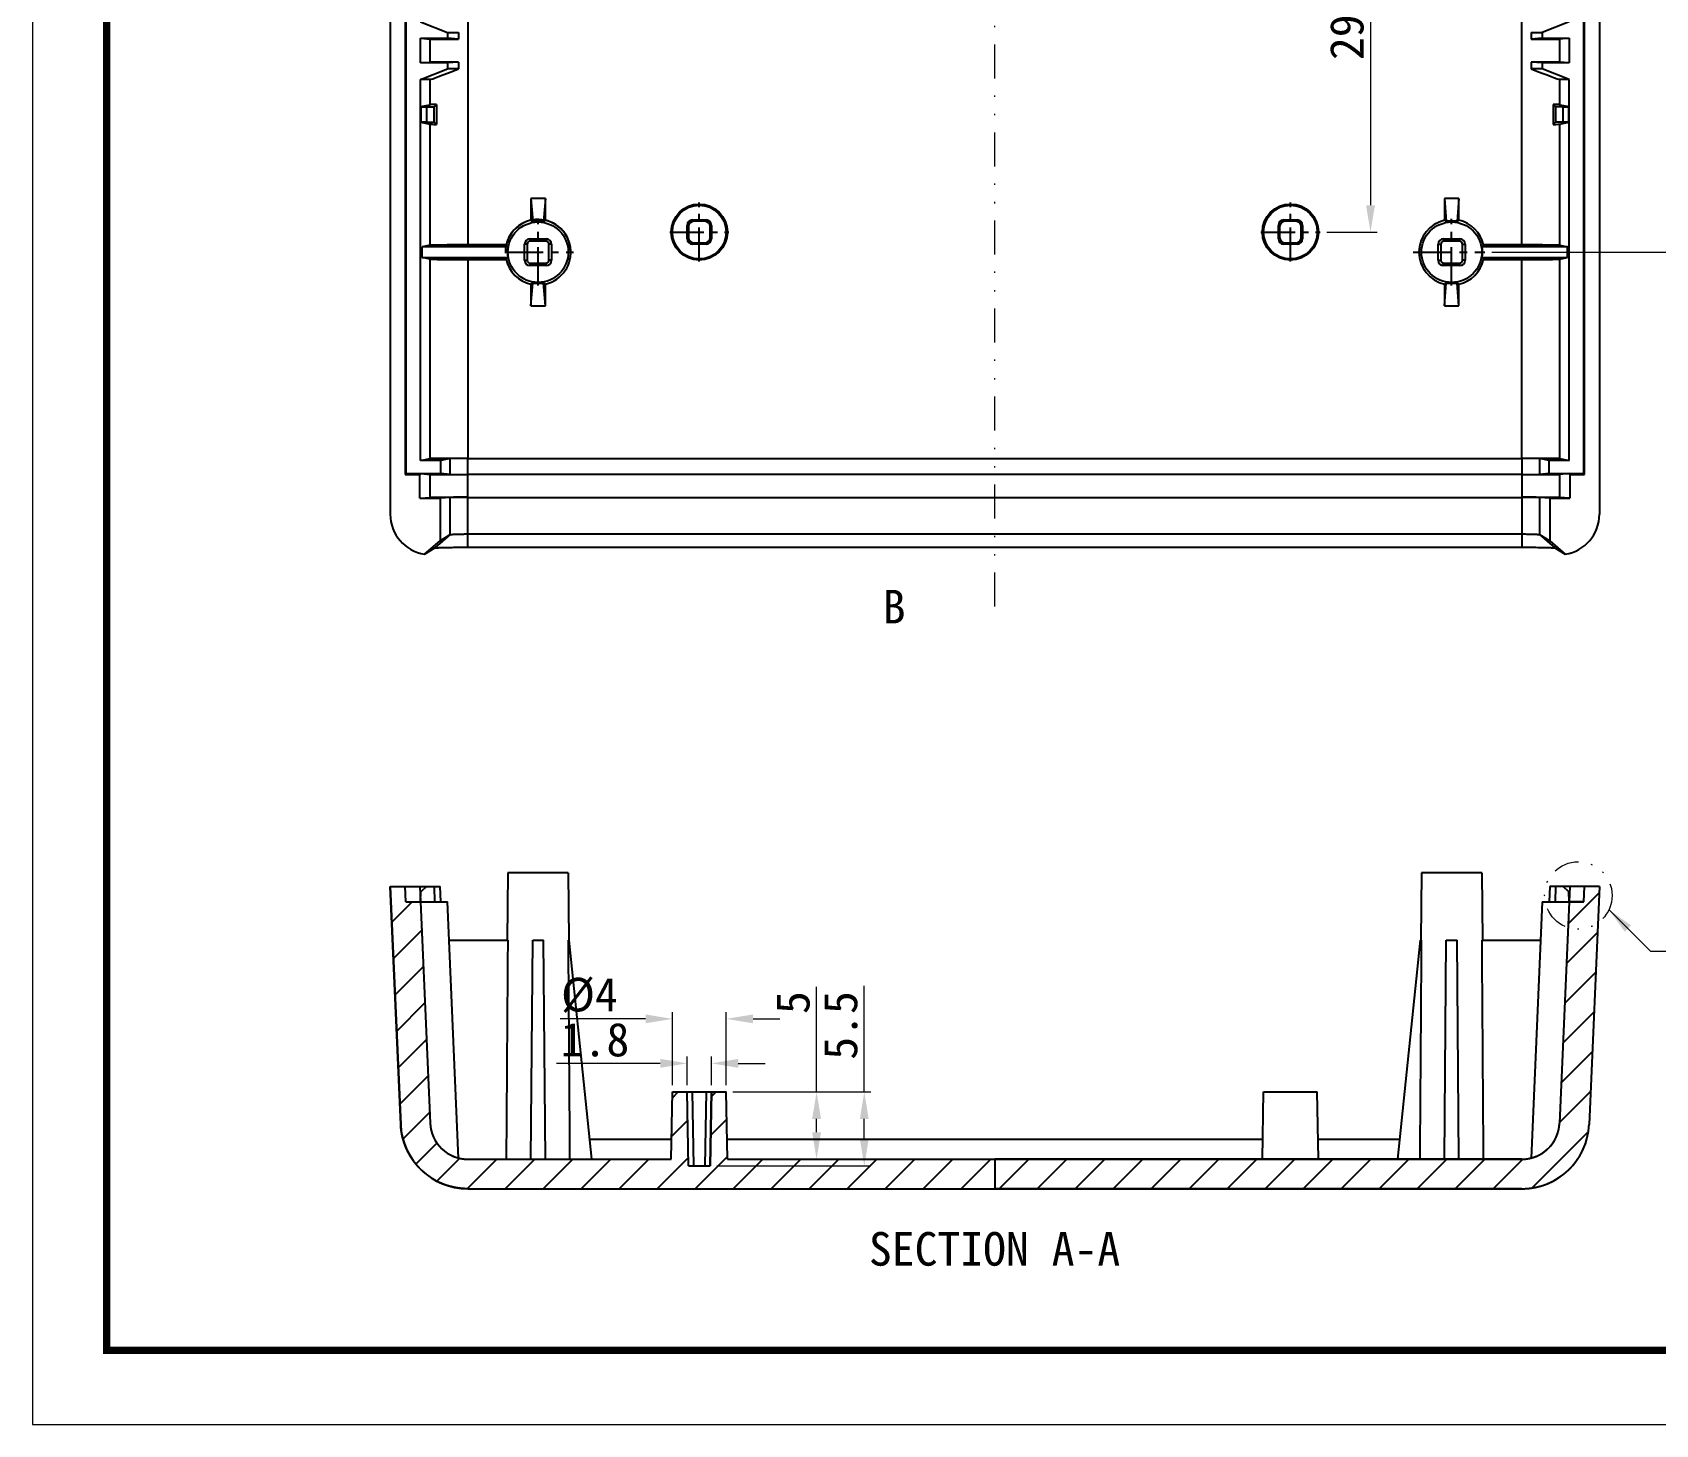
# Model space of a CAD drawing. Header units: millimetres. Extents: x 929 to 1798, y -260 to -38.
# Drawn here: x 929.5 to 1050.3, y -260.3 to -156.7 of the extents above; entities that cross this region are included whole.
import ezdxf
from ezdxf.enums import TextEntityAlignment as Align

# ---------------------------------------------------------------- set-up
doc = ezdxf.new("R2010")
doc.units = ezdxf.units.MM
doc.linetypes.add('CENTER', pattern=[50.8, 31.75, -6.35, 6.35, -6.35])
doc.linetypes.add('DIVIDE', pattern=[31.75, 12.7, -6.35, 0, -6.35, 0, -6.35])
for name, color, linetype, lineweight in [('dim', 82, 'Continuous', 9), ('from', 7, 'Continuous', 13), ('hatch', 56, 'Continuous', 9)]:
    doc.layers.add(name, color=color, linetype=linetype, lineweight=lineweight)
doc.styles.add('宋体', font='simsun.ttc')
doc.styles.add('样式 1', font='simkai.ttf')
doc.dimstyles.new('YanXiu', dxfattribs={"dimtxt": 2.5, "dimasz": 2.2, "dimexe": 0.65, "dimexo": 0.65, "dimgap": 0.5, "dimtad": 1, "dimdsep": 46, "dimtxsty": '宋体', "dimcen": 0, "dimclrd": 3, "dimclre": 3, "dimclrt": 3, "dimazin": 2, "dimtfac": 1, "dimtofl": 0, "dimtmove": 0, "dimatfit": 3, "dimfxl": 1, "dimlwd": 5, "dimlwe": 5, "dimarcsym": 0})

# ---------------------------------------------------------------- blocks, each defined once
blk = doc.blocks.new('*D58')
at = {"layer": 'Defpoints', "color": 0}
for p in [(1037.59, -83.08), (1037.59, -173.08), (1053.84, -173.08)]:
    blk.add_point(p, dxfattribs=at)
at = {"layer": 'dim', "color": 3, "lineweight": 5}
for p, q in [((1038.09, -83.08), (1054.34, -83.08)), ((1053.84, -85.08), (1053.84, -171.08)), ((1038.09, -173.08), (1054.34, -173.08))]:
    blk.add_line(p, q, dxfattribs=at)
at = {"layer": 'dim', "color": 3}
for points in [[(1053.5, -85.08), (1054.17, -85.08), (1053.84, -83.08)], [(1053.5, -171.08), (1054.17, -171.08), (1053.84, -173.08)]]:
    blk.add_solid(points, dxfattribs=at)
at = {"layer": 'dim', "color": 3, "insert": (1052.09, -128.08), "char_height": 2.5, "attachment_point": 5, "rotation": 90, "style": '宋体'}
blk.add_mtext('90', dxfattribs=at)
blk = doc.blocks.new('*D61')
at = {"layer": 'Defpoints', "color": 0}
for p in [(1025.31, -142.58), (1025.31, -171.58), (1029.07, -171.58)]:
    blk.add_point(p, dxfattribs=at)
at = {"layer": 'dim', "color": 3, "lineweight": 5}
for p, q in [((1025.81, -142.58), (1029.57, -142.58)), ((1029.07, -144.58), (1029.07, -169.58)), ((1025.81, -171.58), (1029.57, -171.58))]:
    blk.add_line(p, q, dxfattribs=at)
at = {"layer": 'dim', "color": 3}
for points in [[(1028.74, -144.58), (1029.4, -144.58), (1029.07, -142.58)], [(1028.74, -169.58), (1029.4, -169.58), (1029.07, -171.58)]]:
    blk.add_solid(points, dxfattribs=at)
at = {"layer": 'dim', "color": 3, "insert": (1027.32, -157.08), "char_height": 2.5, "attachment_point": 5, "rotation": 90, "style": '宋体'}
blk.add_mtext('29', dxfattribs=at)
blk = doc.blocks.new('*D62')
at = {"layer": 'Defpoints', "color": 0}
for p in [(981.11, -235.56), (981.2, -240.56), (987.84, -240.56)]:
    blk.add_point(p, dxfattribs=at)
at = {"layer": 'dim', "color": 3, "lineweight": 5}
for p, q in [((987.84, -235.56), (987.84, -227.74)), ((981.61, -235.56), (988.34, -235.56)), ((987.84, -238.56), (987.84, -237.56)), ((981.7, -240.56), (988.34, -240.56))]:
    blk.add_line(p, q, dxfattribs=at)
at = {"layer": 'dim', "color": 3}
for points in [[(987.51, -237.56), (988.17, -237.56), (987.84, -235.56)], [(987.51, -238.56), (988.17, -238.56), (987.84, -240.56)]]:
    blk.add_solid(points, dxfattribs=at)
at = {"layer": 'dim', "color": 3, "insert": (986.09, -228.91), "char_height": 2.5, "attachment_point": 5, "rotation": 90, "style": '宋体'}
blk.add_mtext('5', dxfattribs=at)
blk = doc.blocks.new('*D63')
at = {"layer": 'Defpoints', "color": 0}
for p in [(981.11, -235.56), (991.39, -235.56), (979.92, -241.06)]:
    blk.add_point(p, dxfattribs=at)
at = {"layer": 'dim', "color": 3, "lineweight": 5}
for p, q in [((991.39, -235.56), (991.39, -227.66)), ((981.61, -235.56), (991.89, -235.56)), ((991.39, -239.06), (991.39, -237.56)), ((980.42, -241.06), (991.89, -241.06))]:
    blk.add_line(p, q, dxfattribs=at)
at = {"layer": 'dim', "color": 3}
for points in [[(991.06, -237.56), (991.72, -237.56), (991.39, -235.56)], [(991.06, -239.06), (991.72, -239.06), (991.39, -241.06)]]:
    blk.add_solid(points, dxfattribs=at)
at = {"layer": 'dim', "color": 3, "insert": (989.64, -230.61), "char_height": 2.5, "attachment_point": 5, "rotation": 90, "style": '宋体'}
blk.add_mtext('5.5', dxfattribs=at)
blk = doc.blocks.new('*D64')
at = {"layer": 'Defpoints', "color": 0}
for p in [(977.11, -230.12), (977.11, -235.56), (981.11, -235.56)]:
    blk.add_point(p, dxfattribs=at)
at = {"layer": 'dim', "color": 3, "lineweight": 5}
for p, q in [((975.11, -230.12), (968.75, -230.12)), ((977.11, -235.06), (977.11, -229.62)), ((981.11, -235.06), (981.11, -229.62)), ((983.11, -230.12), (985.11, -230.12))]:
    blk.add_line(p, q, dxfattribs=at)
at = {"layer": 'dim', "color": 3}
for points in [[(975.11, -229.79), (975.11, -230.45), (977.11, -230.12)], [(983.11, -229.79), (983.11, -230.45), (981.11, -230.12)]]:
    blk.add_solid(points, dxfattribs=at)
at = {"layer": 'dim', "color": 3, "insert": (970.93, -228.37), "char_height": 2.5, "attachment_point": 5, "style": '宋体'}
blk.add_mtext('%%c4', dxfattribs=at)
blk = doc.blocks.new('*D65')
at = {"layer": 'Defpoints', "color": 0}
for p in [(978.21, -233.43), (978.21, -235.56), (980.01, -235.56)]:
    blk.add_point(p, dxfattribs=at)
at = {"layer": 'dim', "color": 3, "lineweight": 5}
for p, q in [((978.21, -235.06), (978.21, -232.93)), ((980.01, -235.06), (980.01, -232.93)), ((976.21, -233.43), (968.49, -233.43)), ((982.01, -233.43), (984.01, -233.43))]:
    blk.add_line(p, q, dxfattribs=at)
at = {"layer": 'dim', "color": 3}
for points in [[(976.21, -233.1), (976.21, -233.76), (978.21, -233.43)], [(982.01, -233.1), (982.01, -233.76), (980.01, -233.43)]]:
    blk.add_solid(points, dxfattribs=at)
at = {"layer": 'dim', "color": 3, "insert": (971.35, -231.68), "char_height": 2.5, "attachment_point": 5, "style": '宋体'}
blk.add_mtext('1.8', dxfattribs=at)

msp = doc.modelspace()

# ---------------------------------------------------------------- hatches: boundary and pattern name
at = {"linetype": 'Continuous'}
h = msp.add_hatch(dxfattribs=at)
h.set_pattern_fill('1', color=2, scale=2, angle=45, style=0, pattern_type=0)
h.set_pattern_definition([(45, (932.2092, -337.446), (-1.414214, 1.414214), [])])
edge = h.paths.add_edge_path()
edge.add_line((961.88, -242.759), (1001.111, -242.759))
edge.add_spline(control_points=[(961.88, -242.759), (959.052, -242.759), (957.008, -240.803), (956.885, -237.977)], knot_values=[0, 0, 0, 0, 1, 1, 1, 1], weights=[1, 0.8149093, 0.8149093, 1], degree=3, periodic=0)
edge.add_line((956.885, -237.977), (956.111, -220.259))
edge.add_line((956.111, -220.259), (957.214, -220.259))
edge.add_line((957.274, -221.409), (957.214, -220.259))
edge.add_line((957.274, -221.409), (958.364, -221.409))
edge.add_line((958.364, -221.409), (959.083, -237.881))
edge.add_spline(control_points=[(959.083, -237.881), (959.152, -239.463), (960.296, -240.559), (961.88, -240.559)], knot_values=[0, 0, 0, 0, 1, 1, 1, 1], weights=[1, 0.8149093, 0.8149093, 1], degree=3, periodic=0)
edge.add_line((961.88, -240.559), (977.024, -240.559))
edge.add_line((977.024, -240.559), (977.111, -235.559))
edge.add_line((977.111, -235.559), (978.211, -235.559))
edge.add_line((978.307, -241.059), (978.211, -235.559))
edge.add_line((978.307, -241.059), (979.915, -241.059))
edge.add_line((979.915, -241.059), (980.011, -235.559))
edge.add_line((980.011, -235.559), (981.111, -235.559))
edge.add_line((981.199, -240.559), (981.111, -235.559))
edge.add_line((981.199, -240.559), (1001.111, -240.559))
edge.add_line((1001.111, -240.559), (1001.111, -242.759))
edge = h.paths.add_edge_path()
edge.add_line((1001.111, -240.559), (1001.111, -242.759))
edge.add_line((1001.111, -240.559), (1001.111, -242.759))
edge = h.paths.add_edge_path()
edge.add_line((1040.343, -242.759), (1001.111, -242.759))
edge.add_line((1001.111, -240.559), (1001.111, -242.759))
edge.add_line((1040.343, -240.559), (1001.111, -240.559))
edge.add_spline(control_points=[(1040.343, -240.559), (1041.927, -240.559), (1043.071, -239.463), (1043.14, -237.881)], knot_values=[0, 0, 0, 0, 1, 1, 1, 1], weights=[1, 0.8149093, 0.8149093, 1], degree=3, periodic=0)
edge.add_line((1043.859, -221.409), (1043.14, -237.881))
edge.add_line((1044.949, -221.409), (1043.859, -221.409))
edge.add_line((1044.949, -221.409), (1045.009, -220.259))
edge.add_line((1046.111, -220.259), (1045.009, -220.259))
edge.add_line((1046.111, -220.259), (1045.338, -237.977))
edge.add_spline(control_points=[(1040.343, -242.759), (1043.171, -242.759), (1045.214, -240.803), (1045.338, -237.977)], knot_values=[0, 0, 0, 0, 1, 1, 1, 1], weights=[1, 0.8149093, 0.8149093, 1], degree=3, periodic=0)

# ---------------------------------------------------------------- linework, layer by layer
at = {"color": 7, "linetype": 'Continuous'}
for p, q in [((956.111, -63.573), (956.111, -192.578)), ((1046.111, -63.573), (1046.111, -192.578)), ((957.214, -66.538), (957.214, -189.613)), ((957.274, -66.599), (957.274, -189.553)), ((1044.949, -189.553), (1044.949, -66.599)), ((1045.009, -189.613), (1045.009, -66.538)), ((961.88, -83.618), (961.88, -172.533)), ((1040.343, -172.533), (1040.343, -83.618)), ((958.364, -155.926), (960.366, -156.726)), ((960.366, -156.726), (961.198, -156.726)), ((960.366, -156.726), (960.366, -157.159)), ((961.198, -156.726), (961.198, -157.225)), ((1041.025, -156.726), (1041.025, -157.225)), ((1041.025, -156.726), (1041.857, -156.726)), ((1043.859, -155.926), (1041.857, -156.726)), ((1041.857, -156.726), (1041.857, -157.159)), ((958.364, -157.159), (960.366, -157.159)), ((958.364, -157.159), (959.083, -157.216)), ((958.364, -158.992), (958.364, -157.159)), ((959.083, -158.935), (959.083, -157.216)), ((961.198, -157.225), (960.366, -157.159)), ((1041.857, -157.159), (1041.025, -157.225)), ((1041.857, -157.159), (1043.859, -157.159)), ((1043.859, -157.159), (1043.14, -157.216)), ((1043.14, -157.216), (1043.14, -158.935)), ((1043.859, -157.159), (1043.859, -158.992)), ((958.364, -158.992), (959.083, -158.935)), ((960.366, -158.992), (958.364, -158.992)), ((958.364, -160.226), (960.366, -159.426)), ((961.198, -158.926), (960.366, -158.992)), ((960.366, -158.992), (960.366, -159.426)), ((961.198, -159.426), (960.366, -159.426)), ((961.198, -158.926), (961.198, -159.426)), ((1041.025, -158.926), (1041.025, -159.426)), ((1041.857, -158.992), (1041.025, -158.926)), ((1041.857, -159.426), (1041.025, -159.426)), ((1041.857, -158.992), (1041.857, -159.426)), ((1043.859, -158.992), (1041.857, -158.992)), ((1043.859, -160.226), (1041.857, -159.426)), ((1043.859, -158.992), (1043.14, -158.935)), ((959.083, -160.226), (958.364, -160.226)), ((958.364, -188.58), (958.364, -160.226)), ((959.083, -162.099), (959.083, -160.226)), ((1043.14, -160.226), (1043.14, -162.099)), ((1043.859, -160.226), (1043.14, -160.226)), ((1043.859, -188.58), (1043.859, -160.226)), ((958.364, -162.243), (959.083, -162.099)), ((958.364, -162.243), (958.39, -162.249)), ((958.39, -162.249), (958.804, -162.253)), ((958.39, -162.249), (958.39, -163.402)), ((958.804, -162.253), (959.387, -162.253)), ((958.804, -162.253), (958.804, -163.398)), ((959.387, -162.253), (959.553, -162.086)), ((959.387, -163.398), (959.387, -162.253)), ((959.553, -162.086), (959.553, -163.565)), ((1042.67, -162.086), (1042.67, -163.565)), ((1042.836, -162.253), (1042.67, -162.086)), ((1042.836, -162.253), (1042.836, -163.398)), ((1043.419, -162.253), (1042.836, -162.253)), ((1043.14, -162.099), (1043.859, -162.243)), ((1043.419, -162.253), (1043.833, -162.249)), ((1043.419, -163.398), (1043.419, -162.253)), ((1043.859, -162.243), (1043.833, -162.249)), ((1043.833, -163.402), (1043.833, -162.249)), ((958.364, -163.408), (958.39, -163.402)), ((958.364, -163.408), (959.083, -163.552)), ((958.804, -163.398), (958.39, -163.402)), ((958.804, -163.398), (959.387, -163.398)), ((959.083, -172.557), (959.083, -163.552)), ((959.387, -163.398), (959.553, -163.565)), ((1042.836, -163.398), (1042.67, -163.565)), ((1043.419, -163.398), (1042.836, -163.398)), ((1043.14, -163.552), (1043.859, -163.408)), ((1043.14, -163.552), (1043.14, -172.557)), ((1043.833, -163.402), (1043.419, -163.398)), ((1043.859, -163.408), (1043.833, -163.402)), ((966.569, -169.076), (966.569, -170.701)), ((967.654, -169.076), (966.569, -169.076)), ((966.569, -169.076), (966.711, -170.76)), ((967.654, -169.076), (967.511, -170.76)), ((967.654, -170.701), (967.654, -169.076)), ((1034.569, -169.076), (1034.569, -170.701)), ((1034.569, -169.076), (1034.711, -170.76)), ((1035.654, -169.076), (1034.569, -169.076)), ((1035.654, -169.076), (1035.511, -170.76)), ((1035.654, -170.701), (1035.654, -169.076)), ((966.711, -170.76), (966.711, -170.817)), ((967.511, -170.76), (966.711, -170.76)), ((967.511, -170.817), (967.511, -170.76)), ((978.211, -172.076), (978.211, -171.076)), ((978.307, -171.172), (978.211, -171.076)), ((978.307, -171.172), (978.307, -171.98)), ((978.707, -170.772), (978.611, -170.676)), ((978.611, -170.676), (979.612, -170.676)), ((979.515, -170.772), (978.707, -170.772)), ((979.612, -170.676), (979.515, -170.772)), ((980.011, -171.076), (979.915, -171.172)), ((979.915, -171.98), (979.915, -171.172)), ((980.011, -171.076), (980.011, -172.076)), ((1022.211, -172.076), (1022.211, -171.076)), ((1022.211, -171.076), (1022.307, -171.172)), ((1022.307, -171.172), (1022.307, -171.98)), ((1022.611, -170.676), (1022.707, -170.772)), ((1022.611, -170.676), (1023.612, -170.676)), ((1023.515, -170.772), (1022.707, -170.772)), ((1023.515, -170.772), (1023.612, -170.676)), ((1023.915, -171.172), (1024.011, -171.076)), ((1023.915, -171.98), (1023.915, -171.172)), ((1024.011, -171.076), (1024.011, -172.076)), ((1034.711, -170.76), (1034.711, -170.817)), ((1035.511, -170.76), (1034.711, -170.76)), ((1035.511, -170.817), (1035.511, -170.76)), ((959.083, -172.557), (958.488, -172.676)), ((964.853, -172.676), (958.488, -172.676)), ((958.488, -173.476), (958.488, -172.676)), ((964.737, -172.533), (961.88, -172.533)), ((966.111, -173.676), (966.111, -172.476)), ((966.302, -172.476), (966.111, -172.476)), ((966.302, -172.476), (966.302, -173.676)), ((966.511, -172.266), (966.511, -172.076)), ((966.511, -172.076), (967.711, -172.076)), ((967.711, -172.266), (966.511, -172.266)), ((967.711, -172.076), (967.711, -172.266)), ((967.921, -173.676), (967.921, -172.476)), ((968.111, -172.476), (967.921, -172.476)), ((968.111, -172.476), (968.111, -173.676)), ((978.211, -172.076), (978.307, -171.98)), ((978.611, -172.476), (978.707, -172.38)), ((979.612, -172.476), (978.611, -172.476)), ((978.707, -172.38), (979.515, -172.38)), ((979.612, -172.476), (979.515, -172.38)), ((980.011, -172.076), (979.915, -171.98)), ((1022.211, -172.076), (1022.307, -171.98)), ((1022.611, -172.476), (1022.707, -172.38)), ((1023.612, -172.476), (1022.611, -172.476)), ((1022.707, -172.38), (1023.515, -172.38)), ((1023.612, -172.476), (1023.515, -172.38)), ((1024.011, -172.076), (1023.915, -171.98)), ((1034.111, -173.676), (1034.111, -172.476)), ((1034.111, -172.476), (1034.302, -172.476)), ((1034.302, -172.476), (1034.302, -173.676)), ((1034.511, -172.076), (1034.511, -172.266)), ((1034.511, -172.076), (1035.711, -172.076)), ((1035.711, -172.266), (1034.511, -172.266)), ((1035.711, -172.266), (1035.711, -172.076)), ((1035.921, -173.676), (1035.921, -172.476)), ((1035.921, -172.476), (1036.111, -172.476)), ((1036.111, -172.476), (1036.111, -173.676)), ((1043.735, -172.676), (1037.37, -172.676)), ((1040.343, -172.533), (1037.486, -172.533)), ((1043.14, -172.557), (1043.735, -172.676)), ((1043.735, -173.476), (1043.735, -172.676)), ((958.488, -173.476), (964.853, -173.476)), ((959.083, -173.594), (958.488, -173.476)), ((959.083, -188.436), (959.083, -173.594)), ((961.88, -173.618), (961.88, -188.413)), ((961.88, -173.618), (964.737, -173.618)), ((966.111, -173.676), (966.302, -173.676)), ((966.511, -174.076), (966.511, -173.885)), ((966.511, -173.885), (967.711, -173.885)), ((967.711, -174.076), (967.711, -173.885)), ((968.111, -173.676), (967.921, -173.676)), ((1034.111, -173.676), (1034.302, -173.676)), ((1034.511, -174.076), (1034.511, -173.885)), ((1034.511, -173.885), (1035.711, -173.885)), ((1035.711, -174.076), (1035.711, -173.885)), ((1036.111, -173.676), (1035.921, -173.676)), ((1037.37, -173.476), (1043.735, -173.476)), ((1037.486, -173.618), (1040.343, -173.618)), ((1040.343, -188.413), (1040.343, -173.618)), ((1043.14, -173.594), (1043.735, -173.476)), ((1043.14, -173.594), (1043.14, -188.436)), ((967.711, -174.076), (966.511, -174.076)), ((1035.711, -174.076), (1034.511, -174.076)), ((966.569, -177.076), (966.711, -175.391)), ((966.569, -175.45), (966.569, -177.076)), ((966.711, -175.334), (966.711, -175.391)), ((966.711, -175.391), (967.511, -175.391)), ((967.511, -175.391), (967.511, -175.334)), ((967.654, -177.076), (967.511, -175.391)), ((967.654, -177.076), (967.654, -175.45)), ((1034.569, -177.076), (1034.711, -175.391)), ((1034.569, -175.45), (1034.569, -177.076)), ((1034.711, -175.334), (1034.711, -175.391)), ((1034.711, -175.391), (1035.511, -175.391)), ((1035.511, -175.391), (1035.511, -175.334)), ((1035.654, -177.076), (1035.511, -175.391)), ((1035.654, -177.076), (1035.654, -175.45)), ((966.569, -177.076), (967.654, -177.076)), ((1034.569, -177.076), (1035.654, -177.076)), ((958.364, -188.58), (959.083, -188.436)), ((960.578, -188.437), (959.862, -188.58)), ((960.578, -189.603), (960.578, -188.437)), ((961.88, -195.03), (961.877, -188.426)), ((961.877, -188.426), (1040.346, -188.426)), ((961.88, -188.413), (1040.343, -188.413)), ((1040.346, -188.426), (1040.343, -195.03)), ((1041.645, -188.437), (1041.645, -189.603)), ((1042.361, -188.58), (1041.645, -188.437)), ((1043.14, -188.436), (1043.859, -188.58)), ((957.214, -189.613), (957.274, -189.553)), ((957.214, -189.613), (958.311, -189.613)), ((957.274, -189.553), (959.862, -189.546)), ((958.311, -189.613), (958.362, -189.549)), ((958.311, -191.384), (958.311, -189.613)), ((958.362, -189.546), (959.081, -189.604)), ((959.862, -188.58), (958.364, -188.58)), ((959.081, -191.322), (959.081, -189.604)), ((959.862, -189.546), (959.862, -188.58)), ((960.578, -189.603), (959.862, -189.546)), ((1040.345, -189.613), (961.878, -189.613)), ((1042.361, -189.546), (1041.645, -189.603)), ((1042.361, -189.546), (1042.361, -188.58)), ((1043.859, -188.58), (1042.361, -188.58)), ((1042.361, -189.546), (1044.949, -189.553)), ((1043.861, -189.546), (1043.142, -189.604)), ((1043.142, -189.604), (1043.142, -191.322)), ((1043.911, -189.613), (1043.861, -189.549)), ((1043.911, -189.613), (1043.911, -191.384)), ((1043.911, -189.613), (1045.009, -189.613)), ((1045.009, -189.613), (1044.949, -189.553)), ((958.311, -191.384), (959.081, -191.322)), ((958.311, -191.384), (959.811, -191.384)), ((960.578, -191.323), (959.811, -191.384)), ((959.811, -191.384), (959.811, -194.551)), ((960.578, -194.092), (960.578, -191.323)), ((961.877, -191.318), (1040.346, -191.318)), ((1041.645, -191.323), (1041.645, -194.092)), ((1042.411, -191.384), (1041.645, -191.323)), ((1042.411, -191.384), (1042.411, -194.551)), ((1042.411, -191.384), (1043.911, -191.384)), ((1043.911, -191.384), (1043.142, -191.322)), ((960.578, -194.092), (959.428, -195.08)), ((959.811, -194.551), (960.578, -194.092)), ((961.877, -194.041), (1040.346, -194.041)), ((1041.645, -194.092), (1042.794, -195.08)), ((1041.645, -194.092), (1042.411, -194.551)), ((958.659, -195.541), (959.811, -194.551)), ((958.659, -195.541), (959.428, -195.08)), ((961.88, -195.03), (1040.343, -195.03)), ((1042.411, -194.551), (1043.564, -195.541)), ((1042.794, -195.08), (1043.564, -195.541)), ((964.861, -219.259), (964.818, -224.259)), ((969.361, -219.259), (964.862, -219.259)), ((969.361, -219.259), (969.405, -224.259)), ((1032.861, -219.259), (1032.818, -224.259)), ((1037.361, -219.259), (1032.862, -219.259)), ((1037.361, -219.259), (1037.405, -224.259)), ((956.111, -220.259), (959.811, -220.259)), ((956.111, -220.259), (956.885, -237.976)), ((956.111, -220.259), (957.214, -220.259)), ((956.885, -237.977), (956.111, -220.259)), ((957.274, -221.409), (957.214, -220.259)), ((957.274, -221.409), (957.214, -220.259)), ((958.311, -220.259), (959.083, -237.881)), ((958.364, -221.409), (958.39, -220.658)), ((958.804, -220.259), (958.39, -220.658)), ((959.387, -220.259), (959.397, -221.409)), ((959.862, -221.409), (959.811, -220.259)), ((1042.411, -220.259), (1042.361, -221.409)), ((1046.111, -220.259), (1042.411, -220.259)), ((1042.836, -220.259), (1042.826, -221.409)), ((1043.911, -220.259), (1043.14, -237.881)), ((1043.833, -220.658), (1043.419, -220.259)), ((1043.859, -221.409), (1043.833, -220.658)), ((1044.949, -221.409), (1045.009, -220.259)), ((1044.949, -221.409), (1045.009, -220.259)), ((1046.111, -220.259), (1045.009, -220.259)), ((1046.111, -220.259), (1045.338, -237.977)), ((1046.111, -220.259), (1045.338, -237.977)), ((957.274, -221.409), (960.366, -221.409)), ((957.274, -221.409), (958.364, -221.409)), ((958.364, -221.409), (959.083, -237.881)), ((961.198, -240.474), (960.366, -221.409)), ((1041.857, -221.409), (1041.025, -240.474)), ((1041.857, -221.409), (1044.949, -221.409)), ((1043.859, -221.409), (1043.14, -237.881)), ((1044.949, -221.409), (1043.859, -221.409)), ((960.49, -224.259), (964.853, -224.259)), ((966.569, -240.559), (966.711, -224.259)), ((966.711, -224.259), (967.511, -224.259)), ((967.654, -240.559), (967.511, -224.259)), ((969.37, -224.259), (969.427, -224.259)), ((971.111, -240.559), (969.427, -224.259)), ((1031.111, -240.559), (1032.796, -224.259)), ((1032.796, -224.259), (1032.853, -224.259)), ((1034.569, -240.559), (1034.711, -224.259)), ((1034.711, -224.259), (1035.511, -224.259)), ((1035.654, -240.559), (1035.511, -224.259)), ((1037.37, -224.259), (1041.733, -224.259)), ((977.024, -240.559), (977.111, -235.559)), ((977.024, -240.559), (977.111, -235.559)), ((977.111, -235.559), (981.111, -235.559)), ((977.111, -235.559), (978.211, -235.559)), ((978.307, -241.059), (978.211, -235.559)), ((978.307, -241.059), (978.211, -235.559)), ((978.707, -241.059), (978.611, -235.559)), ((979.612, -235.559), (979.515, -241.059)), ((980.011, -235.559), (979.915, -241.059)), ((979.915, -241.059), (980.011, -235.559)), ((980.011, -235.559), (981.111, -235.559)), ((981.199, -240.559), (981.111, -235.559)), ((981.199, -240.559), (981.111, -235.559)), ((1021.024, -240.559), (1021.111, -235.559)), ((1021.111, -235.559), (1025.111, -235.559)), ((1025.199, -240.559), (1025.111, -235.559)), ((970.956, -239.059), (977.05, -239.059)), ((981.173, -239.059), (1021.05, -239.059)), ((1025.173, -239.059), (1031.266, -239.059)), ((961.88, -240.559), (977.024, -240.559)), ((961.88, -240.559), (977.024, -240.559)), ((978.307, -241.059), (979.915, -241.059)), ((978.307, -241.059), (979.915, -241.059)), ((981.199, -240.559), (1040.343, -240.559)), ((981.199, -240.559), (1001.111, -240.559)), ((1040.343, -240.559), (1001.111, -240.559)), ((1001.111, -240.559), (1001.111, -242.759)), ((1001.111, -240.559), (1001.111, -242.759)), ((1001.111, -240.559), (1001.111, -242.759)), ((1001.111, -240.559), (1001.111, -242.759)), ((961.88, -242.759), (1040.343, -242.759)), ((961.88, -242.759), (1001.111, -242.759)), ((1040.343, -242.759), (1001.111, -242.759))]:
    msp.add_line(p, q, dxfattribs=at)
at = {"color": 1, "linetype": 'CENTER', "ltscale": 0.08}
for p, q in [((979.111, -173.776), (979.111, -169.376)), ((1023.111, -173.776), (1023.111, -169.376)), ((976.911, -171.576), (981.311, -171.576)), ((1020.911, -171.576), (1025.311, -171.576))]:
    msp.add_line(p, q, dxfattribs=at)
at = {"color": 1, "linetype": 'CENTER', "ltscale": 0.09}
for p, q in [((967.111, -175.551), (967.111, -170.601)), ((1035.111, -175.551), (1035.111, -170.601)), ((964.636, -173.076), (969.752, -173.076)), ((1032.254, -173.076), (1037.586, -173.076))]:
    msp.add_line(p, q, dxfattribs=at)
at = {"color": 7, "linetype": 'Continuous'}
for centre, radius in [((979.111, -171.576), 2.087), ((979.111, -171.576), 2), ((1023.111, -171.576), 2.087), ((1023.111, -171.576), 2), ((967.111, -173.076), 2.25), ((1035.111, -173.076), 2.25)]:
    msp.add_circle(centre, radius, dxfattribs=at)
for centre, radius, start, end in [((967.111, -173.076), 2.436, 282.86229, 180), ((967.111, -173.076), 2.436, 102.86229, 167.13771), ((961.889, -176.572), 7.508, 50.03651, 51.43851), ((967.111, -173.076), 2.294, 79.95651, 100.04349), ((972.287, -176.514), 7.434, 128.55442, 129.97055), ((967.111, -173.076), 2.436, 0, 77.13771), ((1035.111, -173.076), 2.436, 102.86229, 180), ((1029.889, -176.572), 7.508, 50.03651, 51.43851), ((1035.111, -173.076), 2.294, 79.95651, 100.04349), ((1040.287, -176.514), 7.434, 128.55442, 129.97055), ((1035.111, -173.076), 2.436, 12.86229, 77.13771), ((970.55, -167.9), 7.434, 218.55442, 219.97055), ((967.111, -173.076), 2.294, 169.95651, 190.04349), ((966.511, -172.476), 0.4, 90, 180), ((966.511, -172.476), 0.21, 90, 180), ((967.711, -172.476), 0.4, 0, 90), ((967.711, -172.476), 0.21, 0, 90), ((1034.511, -172.476), 0.4, 90, 180), ((1034.511, -172.476), 0.21, 90, 180), ((1035.711, -172.476), 0.4, 0, 90), ((1035.711, -172.476), 0.21, 0, 90), ((1031.615, -167.853), 7.508, 320.03652, 321.43852), ((1035.111, -173.076), 2.294, 349.95651, 10.04349), ((970.608, -178.298), 7.508, 140.03652, 141.43852), ((967.111, -173.076), 2.436, 192.86229, 257.13771), ((966.511, -173.676), 0.4, 180, 270), ((966.511, -173.676), 0.21, 180, 270), ((967.711, -173.676), 0.21, 270, 0), ((967.711, -173.676), 0.4, 270, 0), ((1035.111, -173.076), 2.436, 180, 257.13771), ((1034.511, -173.676), 0.4, 180, 270), ((1034.511, -173.676), 0.21, 180, 270), ((1035.111, -173.076), 2.436, 282.86229, 347.13771), ((1035.711, -173.676), 0.21, 270, 0), ((1035.711, -173.676), 0.4, 270, 0), ((1031.673, -178.251), 7.434, 38.55442, 39.97055), ((961.936, -169.637), 7.434, 308.55442, 309.97055), ((967.111, -173.076), 2.294, 259.95651, 280.04349), ((972.334, -169.579), 7.508, 230.03651, 231.43851), ((1029.936, -169.637), 7.434, 308.55442, 309.97055), ((1035.111, -173.076), 2.294, 259.95651, 280.04349), ((1040.334, -169.579), 7.508, 230.03651, 231.43851), ((961.88, -237.759), 5, 182.4945, 270), ((961.88, -237.759), 2.8, 182.5, 270), ((1040.343, -237.759), 2.8, 270, 357.5), ((1040.343, -237.759), 5, 270, 357.5)]:
    msp.add_arc(centre, radius, start, end, dxfattribs=at)
for centre, major_axis, ratio, start_param, end_param in [((961.88, -157.216), (2.8, 0), 0.0034907, -3.0979594, -1.8169148), ((1040.343, -157.216), (2.8, 0), 0.0034907, -1.3246779, -0.0436332), ((961.88, -158.935), (2.8, 0), 0.0034907, 1.8169148, 3.0979594), ((961.88, -159.106), (2.8, 1.119), 0.0150446, -3.103973, -1.8229284), ((1040.343, -158.935), (2.8, 0), 0.0034907, 0.0436332, 1.3246779), ((1040.343, -159.106), (2.8, -1.119), 0.0150446, -1.3186642, -0.0376196), ((961.88, -162.1), (2.8, 0), 0.0087269, 2.5520679, 3.0979594), ((1040.343, -162.1), (2.8, 0), 0.0087269, 0.0436332, 0.5895247), ((961.88, -163.551), (2.8, 0), 0.0087269, -3.0979594, -2.5520679), ((1040.343, -163.551), (2.8, 0), 0.0087269, -0.5895247, -0.0436332), ((978.612, -171.076), (-0.283, 0.283), 0.9996955, -0.7852459, 0.7852459), ((978.708, -171.172), (-0.283, 0.283), 0.9996955, -0.7852459, 0.7852459), ((979.515, -171.172), (-0.283, -0.283), 0.9996955, 2.3563468, 3.9268385), ((979.611, -171.076), (0.283, 0.283), 0.9996955, -0.7852459, 0.7852459), ((1022.612, -171.076), (0.283, -0.283), 0.9996955, 2.3563468, 3.9268385), ((1022.708, -171.172), (0.283, -0.283), 0.9996955, 2.3563468, 3.9268385), ((1023.515, -171.172), (0.283, 0.283), 0.9996955, -0.7852459, 0.7852459), ((1023.611, -171.076), (0.283, 0.283), 0.9996955, -0.7852459, 0.7852459), ((961.88, -172.558), (2.8, 0), 0.0087269, 1.5707963, 3.0979594), ((978.612, -172.076), (0.283, 0.283), 0.9996955, -3.9268385, -2.3563468), ((978.708, -171.98), (0.283, 0.283), 0.9996955, 2.3563468, 3.9268385), ((979.515, -171.98), (-0.283, 0.283), 0.9996955, 2.3563468, 3.9268385), ((979.611, -172.076), (-0.283, 0.283), 0.9996955, -3.9268385, -2.3563468), ((1022.612, -172.076), (0.283, 0.283), 0.9996955, 2.3563468, 3.9268385), ((1022.708, -171.98), (0.283, 0.283), 0.9996955, 2.3563468, 3.9268385), ((1023.515, -171.98), (-0.283, 0.283), 0.9996955, 2.3563468, 3.9268385), ((1023.611, -172.076), (-0.283, 0.283), 0.9996955, -3.9268385, -2.3563468), ((1040.343, -172.558), (2.8, 0), 0.0087269, 0.0436332, 1.5707963), ((961.88, -173.593), (2.8, 0), 0.0087269, -3.0979594, -1.5707963), ((1040.343, -173.593), (2.8, 0), 0.0087269, -1.5707963, -0.0436332), ((961.88, -188.437), (2.8, 0), 0.0087269, 1.5707963, 3.0979594), ((961.877, -188.437), (1.3, 0), 0.0087269, 1.5707963, 3.0979594), ((1040.343, -188.437), (2.8, 0), 0.0087269, 0.0436332, 1.5707963), ((1040.346, -188.437), (1.3, 0), 0.0087269, 0.0436332, 1.5707963), ((961.878, -189.603), (2.8, 0), 0.0034907, -3.0979594, -1.5707963), ((961.877, -189.603), (1.3, 0), 0.0034907, -3.0979594, -1.5707963), ((1040.345, -189.603), (2.8, 0), 0.0034907, -1.5707963, -0.0436332), ((1040.346, -189.603), (1.3, 0), 0.0034907, -1.5707963, -0.0436332), ((961.878, -191.323), (2.8, 0), 0.0034907, 1.5707963, 3.0979594), ((961.877, -191.323), (1.3, 0), 0.0034907, 1.5707963, 3.0979594), ((1040.345, -191.323), (2.8, 0), 0.0034907, 0.0436332, 1.5707963), ((1040.346, -191.323), (1.3, 0), 0.0034907, 0.0436332, 1.5707963), ((959.114, -192.575), (2.576, 1.545), 0.9987065, 2.6019232, 4.02037), ((1043.109, -192.575), (2.576, -1.545), 0.9987065, -0.8787774, 0.5396695)]:
    msp.add_ellipse(centre, major_axis=major_axis, ratio=ratio, start_param=start_param, end_param=end_param, dxfattribs=at)
for points, start_tangent, end_tangent in [([(960.58, -194.09), (960.641, -194.078), (960.779, -194.066), (960.986, -194.055), (961.251, -194.048), (961.554, -194.043), (961.877, -194.041)], (0.846927, 0.5317091), (0.9999983, -0.0018284)), ([(1040.346, -194.041), (1040.669, -194.043), (1040.972, -194.048), (1041.237, -194.055), (1041.444, -194.066), (1041.582, -194.078), (1041.643, -194.09)], (0.9999983, 0.0018298), (0.8469341, -0.5316978)), ([(959.432, -195.078), (959.552, -195.066), (959.817, -195.054), (960.21, -195.044), (960.708, -195.036), (961.277, -195.031), (961.88, -195.03)], (0.9602929, 0.2789937), (0.9999998, -0.0005632)), ([(1040.343, -195.03), (1040.946, -195.031), (1041.515, -195.036), (1042.012, -195.044), (1042.406, -195.054), (1042.671, -195.066), (1042.791, -195.078)], (0.9999998, 0.0005634), (0.9602947, -0.2789875)), ([(964.853, -224.259), (964.814, -229.665), (964.775, -235.098), (964.737, -240.559)], (-0.0073169, -0.9999732), (-0.0069586, -0.9999758)), ([(969.486, -240.559), (969.448, -235.098), (969.409, -229.665), (969.37, -224.259)], (-0.0069586, 0.9999758), (-0.0073169, 0.9999732)), ([(1032.853, -224.259), (1032.814, -229.665), (1032.775, -235.098), (1032.737, -240.559)], (-0.0073169, -0.9999732), (-0.0069586, -0.9999758)), ([(1037.486, -240.559), (1037.448, -235.098), (1037.409, -229.665), (1037.37, -224.259)], (-0.0069586, 0.9999758), (-0.0073169, 0.9999732)), ([(961.88, -242.759), (961.826, -242.758), (961.772, -242.758), (961.717, -242.756), (961.662, -242.754), (961.607, -242.751), (961.552, -242.748), (961.497, -242.744), (961.441, -242.739), (961.386, -242.734), (961.33, -242.728), (961.274, -242.722), (961.218, -242.715), (961.161, -242.707), (961.105, -242.698), (961.048, -242.689), (960.992, -242.679), (960.935, -242.669), (960.879, -242.657), (960.822, -242.645), (960.765, -242.633), (960.708, -242.619), (960.651, -242.605), (960.594, -242.591), (960.538, -242.575), (960.481, -242.559), (960.424, -242.542), (960.367, -242.524), (960.31, -242.506), (960.254, -242.487), (960.197, -242.467), (960.141, -242.446), (960.085, -242.425), (960.028, -242.403), (959.972, -242.38), (959.916, -242.357), (959.861, -242.333), (959.805, -242.308), (959.75, -242.282), (959.694, -242.256), (959.639, -242.228), (959.585, -242.201), (959.53, -242.172), (959.476, -242.143), (959.422, -242.113), (959.369, -242.082), (959.315, -242.051), (959.262, -242.018), (959.21, -241.986), (959.157, -241.952), (959.105, -241.918), (959.054, -241.883), (959.002, -241.847), (958.952, -241.811), (958.901, -241.774), (958.851, -241.737), (958.802, -241.699), (958.753, -241.66), (958.704, -241.62), (958.656, -241.58), (958.608, -241.539), (958.561, -241.498), (958.514, -241.456), (958.468, -241.414), (958.423, -241.371), (958.378, -241.327), (958.333, -241.283), (958.289, -241.238), (958.246, -241.193), (958.203, -241.147), (958.161, -241.1), (958.119, -241.054), (958.078, -241.006), (958.038, -240.958), (957.998, -240.91), (957.959, -240.861), (957.921, -240.812), (957.883, -240.763), (957.846, -240.713), (957.81, -240.662), (957.774, -240.611), (957.739, -240.56), (957.704, -240.509), (957.671, -240.457), (957.638, -240.404), (957.605, -240.352), (957.574, -240.299), (957.543, -240.246), (957.513, -240.192), (957.483, -240.139), (957.454, -240.085), (957.426, -240.03), (957.399, -239.976), (957.372, -239.921), (957.346, -239.867), (957.321, -239.812), (957.297, -239.756), (957.273, -239.701), (957.25, -239.645), (957.228, -239.59), (957.206, -239.534), (957.185, -239.478), (957.165, -239.422), (957.146, -239.366), (957.127, -239.31), (957.109, -239.254), (957.092, -239.198), (957.075, -239.142), (957.06, -239.086), (957.044, -239.029), (957.03, -238.973), (957.016, -238.917), (957.003, -238.861), (956.991, -238.805), (956.979, -238.749), (956.968, -238.693), (956.958, -238.637), (956.948, -238.581), (956.939, -238.526), (956.931, -238.47), (956.923, -238.415), (956.916, -238.359), (956.91, -238.304), (956.904, -238.249), (956.899, -238.194), (956.895, -238.14), (956.891, -238.085), (956.888, -238.031), (956.885, -237.977)], (-1, 0), (-0.0436194, 0.9990482)), ([(959.083, -237.881), (959.084, -237.911), (959.086, -237.942), (959.088, -237.972), (959.091, -238.003), (959.094, -238.033), (959.097, -238.064), (959.101, -238.095), (959.104, -238.126), (959.109, -238.157), (959.113, -238.188), (959.118, -238.219), (959.124, -238.251), (959.13, -238.282), (959.136, -238.313), (959.142, -238.345), (959.149, -238.376), (959.156, -238.407), (959.164, -238.439), (959.172, -238.47), (959.181, -238.502), (959.19, -238.533), (959.199, -238.565), (959.208, -238.596), (959.218, -238.628), (959.229, -238.659), (959.24, -238.69), (959.251, -238.722), (959.263, -238.753), (959.275, -238.784), (959.287, -238.815), (959.3, -238.846), (959.313, -238.877), (959.327, -238.908), (959.341, -238.939), (959.356, -238.97), (959.371, -239), (959.386, -239.031), (959.402, -239.061), (959.418, -239.091), (959.434, -239.122), (959.451, -239.151), (959.469, -239.181), (959.486, -239.211), (959.504, -239.24), (959.523, -239.27), (959.542, -239.299), (959.561, -239.328), (959.581, -239.356), (959.601, -239.385), (959.621, -239.413), (959.642, -239.441), (959.663, -239.469), (959.685, -239.496), (959.706, -239.524), (959.729, -239.551), (959.751, -239.577), (959.774, -239.604), (959.797, -239.63), (959.821, -239.656), (959.845, -239.682), (959.869, -239.707), (959.894, -239.732), (959.919, -239.757), (959.944, -239.781), (959.97, -239.805), (959.995, -239.829), (960.022, -239.853), (960.048, -239.876), (960.075, -239.899), (960.102, -239.921), (960.129, -239.943), (960.156, -239.965), (960.184, -239.986), (960.212, -240.007), (960.24, -240.028), (960.269, -240.048), (960.297, -240.068), (960.326, -240.088), (960.355, -240.107), (960.385, -240.126), (960.414, -240.144), (960.444, -240.162), (960.474, -240.18), (960.504, -240.197), (960.534, -240.214), (960.564, -240.23), (960.595, -240.246), (960.625, -240.262), (960.656, -240.277), (960.687, -240.292), (960.718, -240.306), (960.749, -240.32), (960.78, -240.334), (960.812, -240.347), (960.843, -240.36), (960.875, -240.372), (960.906, -240.384), (960.938, -240.395), (960.969, -240.406), (961.001, -240.417), (961.033, -240.427), (961.065, -240.437), (961.097, -240.447), (961.128, -240.456), (961.16, -240.465), (961.192, -240.473), (961.224, -240.481), (961.256, -240.488), (961.288, -240.495), (961.319, -240.502), (961.351, -240.508), (961.383, -240.514), (961.414, -240.52), (961.446, -240.525), (961.478, -240.53), (961.509, -240.534), (961.541, -240.538), (961.572, -240.542), (961.603, -240.545), (961.634, -240.548), (961.666, -240.55), (961.697, -240.553), (961.727, -240.555), (961.758, -240.556), (961.789, -240.557), (961.82, -240.558), (961.85, -240.559), (961.88, -240.559)], (0.0436194, -0.9990482), (1, 0)), ([(1040.343, -240.559), (1040.373, -240.559), (1040.403, -240.558), (1040.434, -240.557), (1040.465, -240.556), (1040.495, -240.555), (1040.526, -240.553), (1040.557, -240.55), (1040.588, -240.548), (1040.62, -240.545), (1040.651, -240.542), (1040.682, -240.538), (1040.714, -240.534), (1040.745, -240.53), (1040.777, -240.525), (1040.808, -240.52), (1040.84, -240.514), (1040.872, -240.508), (1040.904, -240.502), (1040.935, -240.495), (1040.967, -240.488), (1040.999, -240.481), (1041.031, -240.473), (1041.063, -240.465), (1041.095, -240.456), (1041.126, -240.447), (1041.158, -240.437), (1041.19, -240.427), (1041.222, -240.417), (1041.253, -240.406), (1041.285, -240.395), (1041.317, -240.384), (1041.348, -240.372), (1041.38, -240.36), (1041.411, -240.347), (1041.442, -240.334), (1041.474, -240.32), (1041.505, -240.306), (1041.536, -240.292), (1041.567, -240.277), (1041.597, -240.262), (1041.628, -240.246), (1041.659, -240.23), (1041.689, -240.214), (1041.719, -240.197), (1041.749, -240.18), (1041.779, -240.162), (1041.809, -240.144), (1041.838, -240.126), (1041.868, -240.107), (1041.897, -240.088), (1041.926, -240.068), (1041.954, -240.048), (1041.983, -240.028), (1042.011, -240.007), (1042.039, -239.986), (1042.067, -239.965), (1042.094, -239.943), (1042.121, -239.921), (1042.148, -239.899), (1042.175, -239.876), (1042.201, -239.853), (1042.227, -239.829), (1042.253, -239.805), (1042.279, -239.781), (1042.304, -239.757), (1042.329, -239.732), (1042.354, -239.707), (1042.378, -239.682), (1042.402, -239.656), (1042.425, -239.63), (1042.449, -239.604), (1042.472, -239.577), (1042.494, -239.551), (1042.516, -239.524), (1042.538, -239.496), (1042.56, -239.469), (1042.581, -239.441), (1042.602, -239.413), (1042.622, -239.385), (1042.642, -239.356), (1042.662, -239.328), (1042.681, -239.299), (1042.7, -239.27), (1042.719, -239.24), (1042.737, -239.211), (1042.754, -239.181), (1042.772, -239.151), (1042.789, -239.122), (1042.805, -239.091), (1042.821, -239.061), (1042.837, -239.031), (1042.852, -239), (1042.867, -238.97), (1042.882, -238.939), (1042.896, -238.908), (1042.909, -238.877), (1042.923, -238.846), (1042.936, -238.815), (1042.948, -238.784), (1042.96, -238.753), (1042.972, -238.722), (1042.983, -238.69), (1042.994, -238.659), (1043.004, -238.628), (1043.014, -238.596), (1043.024, -238.565), (1043.033, -238.533), (1043.042, -238.502), (1043.051, -238.47), (1043.059, -238.439), (1043.066, -238.407), (1043.074, -238.376), (1043.081, -238.345), (1043.087, -238.313), (1043.093, -238.282), (1043.099, -238.251), (1043.104, -238.219), (1043.109, -238.188), (1043.114, -238.157), (1043.118, -238.126), (1043.122, -238.095), (1043.126, -238.064), (1043.129, -238.033), (1043.132, -238.003), (1043.134, -237.972), (1043.137, -237.942), (1043.138, -237.911), (1043.14, -237.881)], (1, 0), (0.0436194, 0.9990482)), ([(1040.343, -242.759), (1040.397, -242.758), (1040.451, -242.758), (1040.506, -242.756), (1040.56, -242.754), (1040.615, -242.751), (1040.671, -242.748), (1040.726, -242.744), (1040.782, -242.739), (1040.837, -242.734), (1040.893, -242.728), (1040.949, -242.722), (1041.005, -242.715), (1041.062, -242.707), (1041.118, -242.698), (1041.174, -242.689), (1041.231, -242.679), (1041.288, -242.669), (1041.344, -242.657), (1041.401, -242.645), (1041.458, -242.633), (1041.515, -242.619), (1041.572, -242.605), (1041.628, -242.591), (1041.685, -242.575), (1041.742, -242.559), (1041.799, -242.542), (1041.856, -242.524), (1041.912, -242.506), (1041.969, -242.487), (1042.026, -242.467), (1042.082, -242.446), (1042.138, -242.425), (1042.195, -242.403), (1042.251, -242.38), (1042.307, -242.357), (1042.362, -242.333), (1042.418, -242.308), (1042.473, -242.282), (1042.528, -242.256), (1042.583, -242.228), (1042.638, -242.201), (1042.693, -242.172), (1042.747, -242.143), (1042.801, -242.113), (1042.854, -242.082), (1042.908, -242.051), (1042.961, -242.018), (1043.013, -241.986), (1043.066, -241.952), (1043.118, -241.918), (1043.169, -241.883), (1043.22, -241.847), (1043.271, -241.811), (1043.322, -241.774), (1043.372, -241.737), (1043.421, -241.699), (1043.47, -241.66), (1043.519, -241.62), (1043.567, -241.58), (1043.615, -241.539), (1043.662, -241.498), (1043.708, -241.456), (1043.755, -241.414), (1043.8, -241.371), (1043.845, -241.327), (1043.89, -241.283), (1043.934, -241.238), (1043.977, -241.193), (1044.02, -241.147), (1044.062, -241.1), (1044.103, -241.054), (1044.144, -241.006), (1044.185, -240.958), (1044.224, -240.91), (1044.264, -240.861), (1044.302, -240.812), (1044.34, -240.763), (1044.377, -240.713), (1044.413, -240.662), (1044.449, -240.611), (1044.484, -240.56), (1044.519, -240.509), (1044.552, -240.457), (1044.585, -240.404), (1044.618, -240.352), (1044.649, -240.299), (1044.68, -240.246), (1044.71, -240.192), (1044.74, -240.139), (1044.769, -240.085), (1044.797, -240.03), (1044.824, -239.976), (1044.851, -239.921), (1044.877, -239.867), (1044.902, -239.812), (1044.926, -239.756), (1044.95, -239.701), (1044.973, -239.645), (1044.995, -239.59), (1045.017, -239.534), (1045.038, -239.478), (1045.058, -239.422), (1045.077, -239.366), (1045.096, -239.31), (1045.114, -239.254), (1045.131, -239.198), (1045.148, -239.142), (1045.163, -239.086), (1045.178, -239.029), (1045.193, -238.973), (1045.207, -238.917), (1045.22, -238.861), (1045.232, -238.805), (1045.244, -238.749), (1045.255, -238.693), (1045.265, -238.637), (1045.275, -238.581), (1045.283, -238.526), (1045.292, -238.47), (1045.299, -238.415), (1045.306, -238.359), (1045.313, -238.304), (1045.319, -238.249), (1045.324, -238.194), (1045.328, -238.14), (1045.332, -238.085), (1045.335, -238.031), (1045.338, -237.977)], (1, 0), (0.0436194, 0.9990482))]:
    msp.add_spline(points, degree=3, dxfattribs=dict(at, start_tangent=start_tangent, end_tangent=end_tangent))
at = {"layer": 'from'}
for points in [[(929.476, -260.303), (1250.081, -260.303), (1250.081, -37.512), (929.476, -37.512)], [(935.001, -254.778), (1244.556, -254.778), (1244.556, -43.037), (935.001, -43.037)]]:
    msp.add_lwpolyline(points, close=True, dxfattribs=at)
at = {"layer": 'from', "const_width": 0.553}
msp.add_lwpolyline([(935.001, -254.778), (935.001, -43.037), (1244.556, -43.037), (1244.556, -254.778), (935.001, -254.778)], dxfattribs=at)
at = {"layer": 'hatch', "color": 2, "linetype": 'DIVIDE', "ltscale": 0.2}
msp.add_line((1001.111, -199.449), (1001.111, -95.276), dxfattribs=at)
at = {"layer": 'hatch', "color": 2}
msp.add_lwpolyline([(1001.111, -199.449, 0, 0, 0), (998.611, -199.449, 0.75, 0, 0), (996.111, -199.449, 0, 0, 0)], format="xyseb", dxfattribs=at)
at = {"layer": 'hatch', "color": 4, "linetype": 'DIVIDE', "ltscale": 0.15}
msp.add_circle((1044.541, -220.937), 2.51, dxfattribs=at)

# ---------------------------------------------------------------- texts
at = {"layer": 'hatch', "color": 6, "style": '样式 1'}
for s, p in [('B', (993.611, -199.449)), ('SECTION A-A', (1001.088, -247.234))]:
    msp.add_text(s, height=2.5, dxfattribs=at).set_placement(p, align=Align.MIDDLE)

# ---------------------------------------------------------------- dimensions: what is measured, and where the dimension line sits
at = {"layer": 'dim'}
for base, p1, p2, picture, middle in [((1053.838, -173.076), (1037.586, -83.076), (1037.586, -173.076), '*D58', (1052.089, -128.076)), ((1029.069, -171.576), (1025.311, -142.576), (1025.311, -171.576), '*D61', (1027.32, -157.076)), ((991.389, -235.559), (979.915, -241.059), (981.111, -235.559), '*D63', (989.639, -230.608))]:
    dim = msp.add_linear_dim(base=base, p1=p1, p2=p2, angle=90, dimstyle='YanXiu', override={"dimasz": 2, "dimexe": 0.49975, "dimexo": 0.49975, "dimgap": 0.49975}, dxfattribs=at)
    dim.commit()
    dim.dimension.update_dxf_attribs({"geometry": picture, "text_midpoint": middle})
dim = msp.add_linear_dim(base=(977.111, -230.121), p1=(981.111, -235.559), p2=(977.111, -235.559), text='%%c<>', dimstyle='YanXiu', override={"dimasz": 2, "dimexe": 0.49975, "dimexo": 0.49975, "dimgap": 0.49975}, dxfattribs=at)
dim.commit()
dim.dimension.update_dxf_attribs({"geometry": '*D64', "text_midpoint": (970.931, -228.371)})
dim = msp.add_linear_dim(base=(987.839, -240.559), p1=(981.111, -235.559), p2=(981.199, -240.559), angle=90, dimstyle='YanXiu', override={"dimasz": 2, "dimexe": 0.49975, "dimexo": 0.49975, "dimgap": 0.49975}, dxfattribs=at)
dim.commit()
dim.dimension.update_dxf_attribs({"geometry": '*D62', "text_midpoint": (987.839, -228.912), "dimtype": 160})
dim = msp.add_linear_dim(base=(978.211, -233.428), p1=(980.011, -235.559), p2=(978.211, -235.559), dimstyle='YanXiu', override={"dimasz": 2, "dimexe": 0.49975, "dimexo": 0.49975, "dimgap": 0.49975}, dxfattribs=at)
dim.commit()
dim.dimension.update_dxf_attribs({"geometry": '*D65', "text_midpoint": (971.351, -231.679)})

# ---------------------------------------------------------------- leaders
at = {"layer": 'hatch', "color": 6, "annotation_type": 0, "has_hookline": 1, "hookline_direction": 0, "text_width": 1.606}
msp.add_leader([(1046.818, -221.993), (1049.923, -225.089), (1051.923, -225.089)], dimstyle='YanXiu', override={"dimasz": 2}, dxfattribs=at)

doc.saveas('drawing.dxf')
